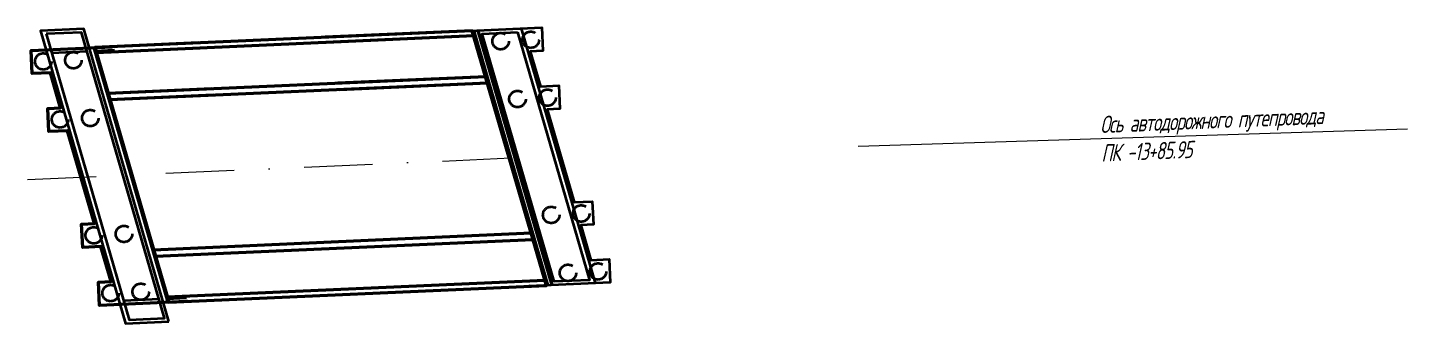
# Model space of a CAD drawing. Extents: x 9773 to 10230, y 10622 to 13580.
# Drawn here: x 9822.5 to 9923.2, y 11418.7 to 11440.2 of the extents above; entities that cross this region are included whole.
import ezdxf

# ---------------------------------------------------------------- set-up
doc = ezdxf.new("R2010")
doc.units = 0
for name, pattern in [('HIDDEN2', [4.7625, 3.175, -1.5875]), ('Перегон Техническая-Пассажирская новая от Раи$0$DASHDOT', [1, 0.5, -0.25, 0, -0.25]), ('Трасса новая с увязкой$0$DASHDOT', [1, 0.5, -0.25, 0, -0.25])]:
    doc.linetypes.add(name, pattern=pattern)
for name, color, linetype in [('HIDDEN', 6, 'HIDDEN2'), ('THIN', 142, 'Continuous'), ('Перегон Техническая-Пассажирская новая от Раи$0$Искусств_соор_12_01', 7, 'Continuous'), ('Трасса новая с увязкой$0$Искусств_соор_12_01', 7, 'Continuous')]:
    doc.layers.add(name, color=color, linetype=linetype)
doc.styles.add('СПДС09', font='spds.shx', dxfattribs={"width": 0.9, "oblique": 15, "height": 1.25})

msp = doc.modelspace()

# ---------------------------------------------------------------- linework, layer by layer
at = {"layer": 'HIDDEN', "color": 5, "lineweight": 40}
for centre in [(9857.07, 11439.26), (9859.27, 11439.36), (9823.69, 11437.78), (9825.89, 11437.87), (9858.3, 11435.04), (9860.49, 11435.14), (9824.92, 11433.55), (9827.12, 11433.65), (9860.76, 11426.59), (9862.95, 11426.69), (9827.38, 11425.1), (9829.58, 11425.2), (9864.18, 11422.46), (9861.98, 11422.36), (9828.61, 11420.88), (9830.81, 11420.98)]:
    msp.add_circle(centre, 0.6, dxfattribs=at)
at = {"layer": 'THIN', "color": 5, "lineweight": 40}
for points in [[(9832.85, 11418.81), (9826.64, 11440.16), (9823.48, 11440.02), (9829.69, 11418.67)], [(9823.91, 11439.79), (9829.97, 11418.94), (9832.54, 11419.05), (9826.48, 11439.9)], [(9858.29, 11439.92), (9863.55, 11421.83), (9860.98, 11421.72), (9855.72, 11439.8)]]:
    msp.add_lwpolyline(points, close=True, dxfattribs=at)
for points in [[(9853.78, 11439.87), (9853.75, 11439.97), (9860.08, 11440.25), (9860.15, 11438.55), (9859.23, 11438.51), (9859.97, 11435.96), (9861.31, 11436.02), (9861.38, 11434.33), (9860.46, 11434.28), (9862.43, 11427.51), (9863.76, 11427.57), (9863.84, 11425.88), (9862.92, 11425.83), (9863.66, 11423.29), (9864.99, 11423.35), (9865.07, 11421.65), (9859.16, 11421.39), (9859.13, 11421.49)], [(9858.58, 11440.18), (9863.98, 11421.6)], [(9834.09, 11420.37), (9834.12, 11420.27), (9827.8, 11419.99), (9827.72, 11421.69), (9828.64, 11421.73), (9827.9, 11424.27), (9826.57, 11424.22), (9826.49, 11425.91), (9827.42, 11425.95), (9825.45, 11432.72), (9824.11, 11432.67), (9824.03, 11434.36), (9824.96, 11434.4), (9824.22, 11436.95), (9822.88, 11436.89), (9822.81, 11438.59), (9828.72, 11438.85), (9828.75, 11438.75)], [(9824.31, 11438.41), (9826.88, 11438.52)], [(9832.14, 11420.43), (9829.57, 11420.32)]]:
    msp.add_lwpolyline(points, dxfattribs=at)
at = {"layer": 'THIN', "color": 1, "lineweight": 40}
msp.add_lwpolyline([(9860.41, 11421.44), (9855, 11440.02), (9827.45, 11438.8), (9832.86, 11420.22)], close=True, dxfattribs=at)
for points in [[(9855.12, 11439.64), (9827.56, 11438.41)], [(9855.08, 11440.03), (9860.48, 11421.45)], [(9827.37, 11438.79), (9832.78, 11420.21)], [(9827.45, 11438.54), (9828.89, 11438.61)], [(9855.98, 11436.67), (9828.43, 11435.45)], [(9856.12, 11436.2), (9828.56, 11434.97)], [(9831.74, 11424.04), (9859.3, 11425.27)], [(9831.88, 11423.57), (9859.43, 11424.79)], [(9832.74, 11420.6), (9860.3, 11421.83)], [(9834.15, 11420.53), (9832.71, 11420.46)]]:
    msp.add_lwpolyline(points, dxfattribs=at)
at = {"layer": 'Перегон Техническая-Пассажирская новая от Раи$0$Искусств_соор_12_01', "color": 7, "lineweight": 20, "ltscale": 10}
msp.add_line((9883.15, 11431.59), (9923.24, 11432.86), dxfattribs=at)
at = {"layer": 'Перегон Техническая-Пассажирская новая от Раи$0$Искусств_соор_12_01', "color": 7, "lineweight": 50, "flags": 128}
msp.add_lwpolyline([(9860.41, 11421.44), (9855, 11440.02), (9827.45, 11438.8), (9832.86, 11420.22)], close=True, dxfattribs=at)
for points in [[(9855.12, 11439.64), (9827.56, 11438.41)], [(9855.08, 11440.03), (9860.48, 11421.45)], [(9827.37, 11438.79), (9832.78, 11420.21)], [(9827.45, 11438.54), (9828.89, 11438.61)], [(9855.98, 11436.67), (9828.43, 11435.45)], [(9856.12, 11436.2), (9828.56, 11434.97)], [(9831.74, 11424.04), (9859.3, 11425.27)], [(9831.88, 11423.57), (9859.43, 11424.79)], [(9832.74, 11420.6), (9860.3, 11421.83)], [(9834.15, 11420.53), (9832.71, 11420.46)]]:
    msp.add_lwpolyline(points, dxfattribs=at)
at = {"layer": 'Перегон Техническая-Пассажирская новая от Раи$0$Искусств_соор_12_01', "color": 5, "lineweight": 50, "flags": 128}
for points in [[(9855.4, 11440.04), (9860.8, 11421.46)], [(9834.09, 11420.37), (9834.12, 11420.27), (9827.8, 11419.99), (9827.72, 11421.69), (9828.64, 11421.73), (9827.9, 11424.27), (9826.57, 11424.22), (9826.49, 11425.91), (9827.42, 11425.95), (9825.45, 11432.72), (9824.11, 11432.67), (9824.03, 11434.36), (9824.96, 11434.4), (9824.22, 11436.95), (9822.88, 11436.89), (9822.81, 11438.59), (9828.72, 11438.85), (9828.75, 11438.75)]]:
    msp.add_lwpolyline(points, dxfattribs=at)
at = {"layer": 'Перегон Техническая-Пассажирская новая от Раи$0$Искусств_соор_12_01', "color": 7, "linetype": 'Перегон Техническая-Пассажирская новая от Раи$0$DASHDOT', "lineweight": 20, "ltscale": 10, "flags": 128}
msp.add_lwpolyline([(9822.55, 11429.17), (9859.84, 11430.83)], dxfattribs=at)
at = {"layer": 'Трасса новая с увязкой$0$Искусств_соор_12_01', "color": 7, "lineweight": 50, "flags": 128}
for points in [[(9835.03, 11439.13), (9827.45, 11438.8), (9832.86, 11420.22), (9860.41, 11421.44), (9855, 11440.02), (9844.26, 11439.54)], [(9855.12, 11439.64), (9844.36, 11439.16)], [(9855.08, 11440.03), (9860.48, 11421.45)], [(9827.37, 11438.79), (9832.78, 11420.21)], [(9827.45, 11438.54), (9828.89, 11438.61)], [(9835.14, 11438.75), (9827.56, 11438.41)], [(9855.98, 11436.67), (9845.18, 11436.19)], [(9856.12, 11436.2), (9845.32, 11435.72)], [(9835.96, 11435.78), (9828.43, 11435.45)], [(9836.09, 11435.31), (9828.56, 11434.97)], [(9831.74, 11424.04), (9859.3, 11425.27)], [(9831.88, 11423.57), (9859.43, 11424.79)], [(9832.74, 11420.6), (9860.3, 11421.83)], [(9834.15, 11420.53), (9832.71, 11420.46)]]:
    msp.add_lwpolyline(points, dxfattribs=at)
at = {"layer": 'Трасса новая с увязкой$0$Искусств_соор_12_01', "color": 5, "lineweight": 50, "flags": 128}
msp.add_lwpolyline([(9834.09, 11420.37), (9834.12, 11420.27), (9827.8, 11419.99), (9827.72, 11421.69), (9828.64, 11421.73), (9827.9, 11424.27), (9826.57, 11424.22), (9826.49, 11425.91), (9827.42, 11425.95), (9825.45, 11432.72), (9824.11, 11432.67), (9824.03, 11434.36), (9824.96, 11434.4), (9824.22, 11436.95), (9822.88, 11436.89), (9822.81, 11438.59), (9828.72, 11438.85), (9828.75, 11438.75)], dxfattribs=at)
at = {"layer": 'Трасса новая с увязкой$0$Искусств_соор_12_01', "color": 7, "linetype": 'Трасса новая с увязкой$0$DASHDOT', "lineweight": 20, "ltscale": 10, "flags": 128}
msp.add_lwpolyline([(9822.55, 11429.17), (9859.84, 11430.83)], dxfattribs=at)

# ---------------------------------------------------------------- texts
at = {"lineweight": 30, "insert": (9900.78, 11433.8), "char_height": 1.25, "attachment_point": 1, "rotation": 2.3426, "style": 'СПДС09'}
msp.add_mtext_dynamic_manual_height_columns('{\\Fspds|c204;\\Q15;\\T0.9;Ось автодорожного путепровода\\PПК -13+85.95}', width=46.7774, gutter_width=12.5, heights=[0], dxfattribs=at)

doc.saveas('drawing.dxf')
